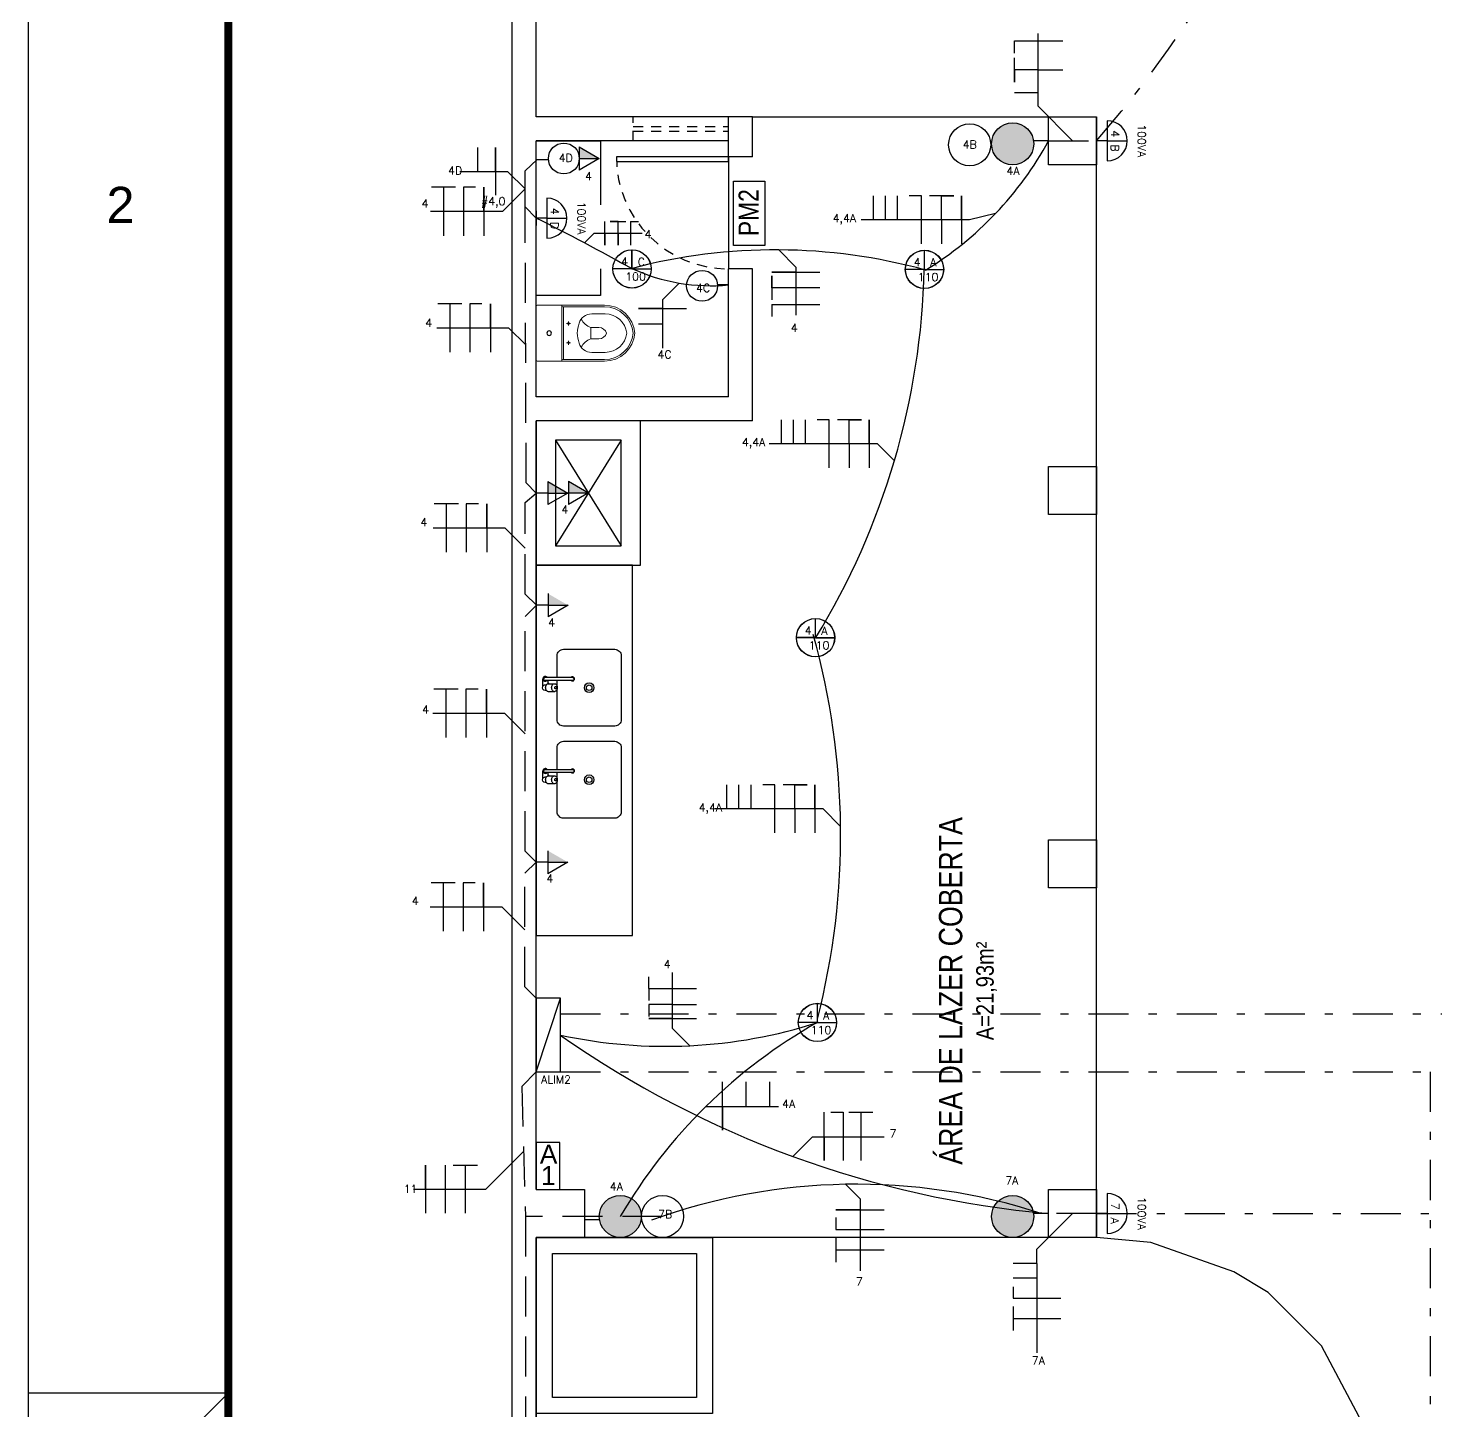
# Model space of a CAD drawing. Header units: millimetres. Extents: x 2718 to 3327, y 272 to 594.
# Drawn here: x 3123.61 to 3141.2, y 438.65 to 455.92 of the extents above; entities that cross this region are included whole.
import ezdxf
from ezdxf.enums import TextEntityAlignment as Align

# ---------------------------------------------------------------- set-up
doc = ezdxf.new("R2010")
doc.units = ezdxf.units.MM
doc.header["$MEASUREMENT"] = 0
for name, pattern in [('CONTINU', [0]), ('DASHDOT', [1, 0.5, -0.25, 0, -0.25]), ('DASHED', [0.75, 0.5, -0.25]), ('HIDDEN2', [0.1875, 0.125, -0.0625])]:
    doc.linetypes.add(name, pattern=pattern)
doc.layers.get('0').update_dxf_attribs({"linetype": 'CONTINUOUS'})
for name, color, linetype, lineweight in [('Circuito Iluminação 3', 90, 'CONTINUOUS', 30), ('Circuito Iluminação 4', 90, 'CONTINUOUS', 30), ('Circuito Iluminação 7', 90, 'CONTINUOUS', 30), ('Circuito Tomada 4', 10, 'CONTINUOUS', 30), ('E-Lay-9', 9, 'CONTINUOUS', 9), ('E-Txt-W', 7, 'CONTINUOUS', 20), ('Eletroduto Laje', 40, 'CONTINUOUS', 30), ('Eletroduto_Parede', 200, 'DASHED', 30), ('Eletroduto_Piso', 32, 'DASHDOT', 30), ('Motores', 10, 'CONTINUOUS', 30)]:
    doc.layers.add(name, color=color, linetype=linetype, lineweight=lineweight)
for name, color, linetype in [('E-txt-g', 3, 'CONTINUOUS'), ('HIDROSSANITÁRIO', 8, 'CONTINUOUS'), ('Iluminação_Arandela', 50, 'CONTINUOUS'), ('Iluminação_Teto', 50, 'CONTINUOUS'), ('PONTOS_ELETRICOS', 2, 'CONTINUOUS'), ("PRANCHA - PROJETU'S", 7, 'CONTINUOUS'), ('Quadro Distribuição', 10, 'CONTINUOUS'), ('Segurança', 170, 'CONTINUOUS'), ('Tomadas_Interruptores', 50, 'CONTINUOUS'), ('TXT_0', 7, 'CONTINUOUS')]:
    doc.layers.add(name, color=color, linetype=linetype)
doc.styles.add('ARIAL', font='arial.ttf', dxfattribs={"height": 2})
doc.styles.add('F2', font='ARIALN.TTF')
doc.styles.add('PADRAO_TXT', font='romans.shx')
doc.styles.add('REG60', font='romans.shx', dxfattribs={"width": 0.8, "height": 0.15})
doc.styles.add('REG80', font='romans.shx', dxfattribs={"width": 0.8, "height": 0.2})
doc.styles.add('ROMANS', font='romans.shx', dxfattribs={"height": 0.1})

# ---------------------------------------------------------------- blocks, each defined once
blk = doc.blocks.new('ADFSGASDFG')
at = {"layer": "PRANCHA - PROJETU'S", "color": 1}
for q in [(276.578, 75.146), (276.578, 77.646)]:
    blk.add_line((279.078, 77.646), q, dxfattribs=at)
blk.add_lwpolyline([(276.578, 47.946), (360.678, 47.946), (360.678, 107.346), (276.578, 107.346)], close=True, dxfattribs=at)
at = {"layer": "PRANCHA - PROJETU'S", "color": 4, "const_width": 0.1}
blk.add_lwpolyline([(279.078, 106.346), (359.678, 106.346), (359.678, 48.946), (279.078, 48.946)], close=True, dxfattribs=at)
at = {"layer": "PRANCHA - PROJETU'S", "color": 50, "linetype": 'Continuous', "style": 'ARIAL'}
blk.add_text('2', height=0.45, dxfattribs=at).set_placement((277.732, 92.496), align=Align.MIDDLE)
blk = doc.blocks.new('vaso-s')
at = {"color": 8}
for start, end in [(0, 180), (180, 0)]:
    blk.add_arc((0.08, 0), 0.0143, start, end, dxfattribs=at)
at = {"layer": 'E-Lay-9', "color": 8}
for p, q in [((0, 0.17), (0, 0)), ((0.4256, 0.175), (0.005, 0.175)), ((0.16, 0.17), (0.16, 0.17)), ((0.16, 0.17), (0.16, 0)), ((0.4256, 0.165), (0.165, 0.165)), ((0.17, 0), (0.17, 0.16)), ((0.4306, 0.12), (0.3459, 0.12)), ((0.2134, 0.06), (0.1891, 0.06)), ((0.2013, 0.0479), (0.2013, 0.0722)), ((0.3406, 0.035), (0.3406, 0)), ((0.3906, 0.035), (0.3406, 0.035)), ((0, -0.17), (0, 0)), ((0.16, -0.17), (0.16, 0)), ((0.17, 0), (0.17, -0.1601)), ((0.2134, -0.06), (0.1891, -0.06)), ((0.2013, -0.0479), (0.2013, -0.0722)), ((0.3406, -0.035), (0.3406, 0)), ((0.3906, -0.035), (0.3406, -0.035)), ((0.4256, -0.175), (0.005, -0.175)), ((0.16, -0.17), (0.16, -0.17)), ((0.4256, -0.165), (0.165, -0.165)), ((0.4306, -0.12), (0.3459, -0.12))]:
    blk.add_line(p, q, dxfattribs=at)
for centre in [(0.2013, 0.06), (0.2013, -0.06)]:
    blk.add_circle(centre, 0.005, dxfattribs=at)
for centre, radius, start, end in [((0.005, 0.17), 0.005, 90, 180), ((0.155, 0.17), 0.005, 0, 90), ((0.165, 0.17), 0.00495, 180, 270), ((0.165, 0.16), 0.00495, 0, 90), ((0.3459, 0.0375), 0.0825, 90, 163.03545), ((0.4256, -0.015), 0.19, 4.52806, 90), ((0.4256, -0.015), 0.18, 4.78019, 90), ((0.4306, -0.015), 0.135, 6.37937, 90), ((0.518, -0.015), 0.2624, 163.03545, 176.7233), ((0.3754, 0.1358), 0.1066, 206.93947, 250.96472), ((0.3906, -0.015), 0.05, 17.4576, 90), ((0.518, 0.015), 0.2624, 183.2767, 196.96455), ((0.3459, -0.0375), 0.0825, 196.96455, 270), ((0.3754, -0.1358), 0.1066, 109.03528, 153.06053), ((0.3906, 0.015), 0.05, 270, 342.5424), ((0.4256, 0.015), 0.19, 270, 355.47194), ((0.4256, 0.015), 0.18, 270, 355.21981), ((0.4306, 0.015), 0.135, 270, 353.62063), ((0.005, -0.17), 0.005, 180, 270), ((0.155, -0.17), 0.005, 270, 0), ((0.165, -0.17), 0.00495, 90, 180), ((0.165, -0.1601), 0.00495, 270, 0)]:
    blk.add_arc(centre, radius, start, end, dxfattribs=at)
blk = doc.blocks.new('TXT-AMB75')
at = {"layer": 'E-txt-g', "style": 'REG80', "width": 0.8, "flags": 8}
blk.add_attdef('TXT', text='', height=0.2, dxfattribs=at).set_placement((0.005, 0.296), align=Align.CENTER)
at = {"layer": 'E-Txt-W', "style": 'REG60', "width": 0.8, "flags": 8}
blk.add_attdef('TXT', text='', height=0.15, dxfattribs=at).set_placement((0.005, 0.027), align=Align.CENTER)
blk = doc.blocks.new('luminaria3')
at = {"layer": 'PONTOS_ELETRICOS'}
for p, q in [((0, 0.133), (0, 0.383)), ((-0.09, 0), (0.09, 0)), ((0, 0.133), (0, 0))]:
    blk.add_line(p, q, dxfattribs=at)
blk.add_lwpolyline([(0.25, 0.133, 1), (-0.25, 0.133)], format="xyb", close=True, dxfattribs=at)
at = {"layer": 'TXT_0', "style": 'PADRAO_TXT', "flags": 8}
for tag, p in [('PO', (-0.001, 0.563)), ('CI', (-0.089, 0.232)), ('CO', (0.091, 0.229))]:
    blk.add_attdef(tag, text='', height=0.1, dxfattribs=at).set_placement(p, align=Align.MIDDLE)

msp = doc.modelspace()

# ---------------------------------------------------------------- hatches: boundary and pattern name
at = {"layer": 'Tomadas_Interruptores'}
h = msp.add_hatch(color=256, dxfattribs=at)
h.dxf.hatch_style = 1
h.paths.add_polyline_path([(3136.176, 454.476, 1), (3135.649, 454.476, 1)])
h = msp.add_hatch(color=256, dxfattribs=at)
h.dxf.hatch_style = 1
h.paths.add_polyline_path([(3130.748, 454.293), (3130.498, 454.437), (3130.498, 454.293)])
h = msp.add_hatch(color=256, dxfattribs=at)
h.dxf.hatch_style = 1
h.paths.add_polyline_path([(3130.356, 450.114), (3130.106, 450.259), (3130.106, 450.114)])
h = msp.add_hatch(color=256, dxfattribs=at)
h.dxf.hatch_style = 1
h.paths.add_polyline_path([(3130.612, 450.116), (3130.361, 450.26), (3130.361, 450.116)])
h = msp.add_hatch(color=256, dxfattribs=at)
h.dxf.hatch_style = 1
h.paths.add_polyline_path([(3130.357, 448.712), (3130.107, 448.857), (3130.107, 448.712)])
h = msp.add_hatch(color=256, dxfattribs=at)
h.dxf.hatch_style = 1
h.paths.add_polyline_path([(3130.356, 445.501), (3130.106, 445.645), (3130.106, 445.501)])
h = msp.add_hatch(color=256, dxfattribs=at)
h.dxf.hatch_style = 1
h.paths.add_polyline_path([(3130.747, 441.077, 1), (3131.273, 441.077, 1)])
h = msp.add_hatch(color=256, dxfattribs=at)
h.dxf.hatch_style = 1
h.paths.add_polyline_path([(3136.176, 441.076, 1), (3135.649, 441.076, 1)])

# ---------------------------------------------------------------- linework, layer by layer
at = {"layer": 'Circuito Iluminação 4', "lineweight": 30}
for p, q in [((3136.23, 454.945, -0.493), (3136.23, 455.856, -0.493)), ((3135.933, 455.607, -0.493), (3135.933, 455.764, -0.493)), ((3135.933, 455.764, -0.493), (3136.539, 455.764, -0.493)), ((3135.933, 455.245, -0.493), (3135.933, 455.549, -0.493)), ((3136.23, 455.4, -0.493), (3135.933, 455.4, -0.493)), ((3135.933, 455.4, -0.493), (3135.933, 455.245, -0.493)), ((3136.23, 455.4, -0.493), (3136.531, 455.4, -0.493)), ((3136.531, 455.4, -0.493), (3136.54, 455.4, -0.493)), ((3136.23, 455.112, -0.493), (3135.933, 455.112, -0.493)), ((3136.661, 454.514, -0.493), (3136.23, 454.945, -0.493)), ((3129.231, 454.128, -0.16), (3129.231, 454.43, -0.16)), ((3129.453, 454.128, -0.16), (3129.453, 454.43, -0.16)), ((3129.453, 454.43, -0.16), (3129.453, 453.834, -0.16)), ((3129.606, 454.128, -0.16), (3129.005, 454.128, -0.16)), ((3129.821, 453.914, -0.16), (3129.606, 454.128, -0.16)), ((3134.174, 453.525), (3134.174, 453.825)), ((3134.324, 453.525), (3134.324, 453.825)), ((3134.474, 453.525), (3134.474, 453.825)), ((3134.771, 453.825), (3134.621, 453.825)), ((3134.771, 453.225), (3134.771, 453.825)), ((3135.175, 453.825), (3134.875, 453.825)), ((3135.021, 453.525), (3135.021, 453.825)), ((3135.021, 453.825), (3135.175, 453.825)), ((3135.272, 453.525), (3135.272, 453.825)), ((3135.272, 453.825), (3135.272, 453.225)), ((3135.698, 453.605, -0.493), (3135.374, 453.525)), ((3130.817, 453.209, -0.16), (3130.817, 453.505, -0.16)), ((3130.985, 453.505, -0.16), (3130.884, 453.505, -0.16)), ((3130.884, 453.505, -0.16), (3131.079, 453.505, -0.16)), ((3130.985, 453.209, -0.16), (3130.985, 453.505, -0.16)), ((3131.136, 453.505, -0.16), (3131.239, 453.505, -0.16)), ((3131.136, 453.505, -0.16), (3131.136, 453.209, -0.16)), ((3134.174, 453.525), (3134.021, 453.525)), ((3134.474, 453.525), (3134.174, 453.525)), ((3135.374, 453.525), (3134.474, 453.525)), ((3135.021, 453.525), (3135.021, 453.225)), ((3130.564, 453.238, -0.16), (3130.685, 453.359, -0.16)), ((3130.685, 453.359, -0.16), (3131.284, 453.359, -0.16)), ((3130.817, 453.359, -0.16), (3130.817, 453.209, -0.16)), ((3130.985, 453.359, -0.16), (3130.985, 453.209, -0.16)), ((3132.991, 453.151, -0.493), (3133.204, 452.937, -0.493)), ((3133.204, 452.872, -0.493), (3132.904, 452.872, -0.493)), ((3132.904, 452.872, -0.493), (3133.504, 452.872, -0.493)), ((3133.204, 452.937, -0.493), (3133.204, 452.337, -0.493)), ((3131.747, 452.736, -0.233), (3131.538, 452.527, -0.233)), ((3132.904, 452.677, -0.493), (3132.904, 452.829, -0.493)), ((3132.904, 452.829, -0.493), (3132.904, 452.526, -0.493)), ((3133.504, 452.677, -0.493), (3132.904, 452.677, -0.493)), ((3131.538, 452.527, -0.233), (3131.538, 451.924, -0.233)), ((3131.538, 452.421, -0.233), (3131.238, 452.421, -0.233)), ((3131.238, 452.421, -0.233), (3131.838, 452.421, -0.233)), ((3132.904, 452.468, -0.493), (3132.904, 452.321, -0.493)), ((3132.904, 452.468, -0.493), (3133.504, 452.468, -0.493)), ((3131.538, 452.225, -0.233), (3131.238, 452.225, -0.233)), ((3133.022, 450.73, -0.26), (3133.022, 451.03, -0.26)), ((3133.172, 450.73, -0.26), (3133.172, 451.03, -0.26)), ((3133.322, 450.73, -0.26), (3133.322, 451.03, -0.26)), ((3133.619, 451.03, -0.26), (3133.469, 451.03, -0.26)), ((3133.619, 450.43, -0.26), (3133.619, 451.03, -0.26)), ((3134.023, 451.03, -0.26), (3133.723, 451.03, -0.26)), ((3133.869, 450.73, -0.26), (3133.869, 451.03, -0.26)), ((3133.869, 451.03, -0.26), (3134.023, 451.03, -0.26)), ((3134.12, 450.73, -0.26), (3134.12, 451.03, -0.26)), ((3134.12, 451.03, -0.26), (3134.12, 450.43, -0.26)), ((3133.022, 450.73, -0.26), (3132.869, 450.73, -0.26)), ((3133.322, 450.73, -0.26), (3133.022, 450.73, -0.26)), ((3134.222, 450.73, -0.26), (3133.322, 450.73, -0.26)), ((3133.869, 450.73, -0.26), (3133.869, 450.43, -0.26)), ((3134.434, 450.518, -0.26), (3134.222, 450.73, -0.26)), ((3132.343, 446.168), (3132.343, 446.468)), ((3132.493, 446.168), (3132.493, 446.468)), ((3132.643, 446.168), (3132.643, 446.468)), ((3132.94, 446.468), (3132.79, 446.468)), ((3132.94, 445.868), (3132.94, 446.468)), ((3133.344, 446.468), (3133.044, 446.468)), ((3133.19, 446.168), (3133.19, 446.468)), ((3133.19, 446.468), (3133.344, 446.468)), ((3133.441, 446.168), (3133.441, 446.468)), ((3133.441, 446.468), (3133.441, 445.868)), ((3132.343, 446.168), (3132.19, 446.168)), ((3132.643, 446.168), (3132.343, 446.168)), ((3133.543, 446.168), (3132.643, 446.168)), ((3133.19, 446.168), (3133.19, 445.868)), ((3133.763, 445.948), (3133.543, 446.168)), ((3131.367, 443.923), (3131.367, 444.071)), ((3131.663, 444.025), (3131.663, 444.125)), ((3131.367, 443.923), (3131.964, 443.923)), ((3131.367, 443.923), (3131.367, 443.776)), ((3131.663, 443.426), (3131.663, 444.025)), ((3131.663, 443.725), (3131.367, 443.725)), ((3131.367, 443.725), (3131.367, 443.575)), ((3131.663, 443.725), (3131.964, 443.725)), ((3131.663, 443.549), (3131.367, 443.549)), ((3131.367, 443.549), (3131.964, 443.549)), ((3131.879, 443.209), (3131.663, 443.426)), ((3132.285, 442.153, 0.26), (3132.285, 442.757, 0.26)), ((3132.581, 442.45, 0.26), (3132.581, 442.757, 0.26)), ((3132.878, 442.45, 0.26), (3132.878, 442.757, 0.26)), ((3132.081, 442.45, 0.26), (3132.986, 442.45, 0.26)), ((3132.285, 442.45, 0.26), (3132.285, 442.153, 0.26))]:
    msp.add_line(p, q, dxfattribs=at)
at = {"layer": 'Circuito Iluminação 7', "lineweight": 30}
for p, q in [((3133.555, 441.775), (3133.555, 442.378)), ((3133.64, 442.378), (3133.793, 442.378)), ((3133.793, 442.378), (3133.793, 441.775)), ((3133.864, 442.378), (3134.163, 442.378)), ((3134.014, 442.378), (3134.014, 441.775)), ((3133.164, 441.826), (3133.41, 442.072)), ((3133.41, 442.072), (3134.308, 442.072)), ((3133.555, 442.072), (3133.555, 441.775)), ((3133.825, 441.478, -0.493), (3134.007, 441.296, -0.493)), ((3134.007, 441.296, -0.493), (3134.007, 440.396, -0.493)), ((3134.007, 441.161, -0.493), (3133.703, 441.161, -0.493)), ((3133.703, 441.161, -0.493), (3134.305, 441.161, -0.493)), ((3136.661, 441.114, -0.493), (3136.213, 440.666, -0.493)), ((3133.703, 441.064, -0.493), (3133.703, 440.914, -0.493)), ((3133.703, 440.914, -0.493), (3134.305, 440.914, -0.493)), ((3133.703, 440.81, -0.493), (3133.703, 440.506, -0.493)), ((3133.703, 440.658, -0.493), (3134.305, 440.658, -0.493)), ((3136.213, 440.489, -0.493), (3136.213, 440.666, -0.493)), ((3136.213, 440.489, -0.493), (3135.917, 440.489, -0.493)), ((3136.213, 440.489, -0.493), (3136.213, 439.372, -0.493)), ((3136.213, 440.304, -0.493), (3135.917, 440.304, -0.493)), ((3135.917, 440.199, -0.493), (3135.917, 440.054, -0.493)), ((3135.917, 440.054, -0.493), (3136.513, 440.054, -0.493)), ((3135.917, 439.953, -0.493), (3135.917, 439.653, -0.493)), ((3135.917, 439.803, -0.493), (3136.513, 439.803, -0.493))]:
    msp.add_line(p, q, dxfattribs=at)
at = {"layer": 'Circuito Tomada 4', "lineweight": 30}
for p, q in [((3128.953, 453.933, -0.16), (3128.65, 453.933, -0.16)), ((3128.801, 453.933, -0.16), (3128.801, 453.328, -0.16)), ((3129.203, 453.933, -0.16), (3129.05, 453.933, -0.16)), ((3129.05, 453.933, -0.16), (3129.05, 453.328, -0.16)), ((3129.307, 453.63, -0.16), (3129.307, 453.933, -0.16)), ((3129.307, 453.933, -0.16), (3129.307, 453.328, -0.16)), ((3129.821, 453.914, -0.16), (3129.537, 453.63, -0.16)), ((3129.537, 453.63, -0.16), (3128.637, 453.63, -0.16)), ((3129.032, 452.479, -0.327), (3128.729, 452.479, -0.327)), ((3128.881, 452.479, -0.327), (3128.881, 451.874, -0.327)), ((3129.282, 452.479, -0.327), (3129.129, 452.479, -0.327)), ((3129.129, 452.479, -0.327), (3129.129, 451.874, -0.327)), ((3129.387, 452.175, -0.327), (3129.387, 452.479, -0.327)), ((3129.387, 452.479, -0.327), (3129.387, 451.874, -0.327)), ((3129.617, 452.175, -0.327), (3128.717, 452.175, -0.327)), ((3129.828, 451.964, -0.327), (3129.617, 452.175, -0.327)), ((3128.987, 449.977, -0.986), (3128.685, 449.977, -0.986)), ((3128.836, 449.977, -0.986), (3128.836, 449.373, -0.986)), ((3129.237, 449.977, -0.986), (3129.085, 449.977, -0.986)), ((3129.085, 449.977, -0.986), (3129.085, 449.373, -0.986)), ((3129.342, 449.674, -0.986), (3129.342, 449.977, -0.986)), ((3129.342, 449.977, -0.986), (3129.342, 449.373, -0.986)), ((3129.572, 449.674, -0.986), (3128.672, 449.674, -0.986)), ((3129.822, 449.424, -0.986), (3129.572, 449.674, -0.986)), ((3128.983, 447.664, -0.986), (3128.681, 447.664, -0.986)), ((3128.832, 447.664, -0.986), (3128.832, 447.059, -0.986)), ((3129.233, 447.664, -0.986), (3129.081, 447.664, -0.986)), ((3129.081, 447.664, -0.986), (3129.081, 447.059, -0.986)), ((3129.338, 447.36, -0.986), (3129.338, 447.664, -0.986)), ((3129.338, 447.664, -0.986), (3129.338, 447.059, -0.986)), ((3129.568, 447.36, -0.986), (3128.668, 447.36, -0.986)), ((3129.822, 447.106, -0.986), (3129.568, 447.36, -0.986)), ((3128.948, 445.245), (3128.646, 445.245)), ((3128.797, 445.245), (3128.797, 444.64)), ((3129.198, 445.245), (3129.046, 445.245)), ((3129.046, 445.245), (3129.046, 444.64)), ((3129.303, 444.942), (3129.303, 445.245)), ((3129.303, 445.245), (3129.303, 444.64)), ((3129.533, 444.942), (3128.633, 444.942)), ((3129.819, 444.655), (3129.533, 444.942))]:
    msp.add_line(p, q, dxfattribs=at)
at = {"layer": 'Eletroduto Laje'}
for centre, radius, start, end in [((3132.578, 456.577, -0.493), 4.309, 301.3961, 331.3961), ((3118.456, 430.368, -0.16), 25.877, 60.6026, 63.6026), ((3132.951, 446.068, -0.493), 7.083, 74.6765, 104.6765), ((3132.144, 455.073, -0.233), 2.37, 245.3518, 275.3518), ((3125.547, 453.134, -0.26), 9.264, 328.5999, 358.5999), ((3124.477, 445.845), 9.286, 345.6341, 15.6341), ((3131.575, 449.422), 6.22, 257.8051, 287.8051), ((3136.76, 437.696, 0.26), 6.671, 119.5442, 149.5442), ((3137.468, 453.611), 12.546, 234.9376, 264.9376)]:
    msp.add_arc(centre, radius, start, end, dxfattribs=at)
at = {"layer": 'Eletroduto Laje', "lineweight": 30}
msp.add_arc((3133.958, 433.987, -0.493), 7.492, 72.0498, 109.9788, dxfattribs=at)
at = {"layer": 'Eletroduto_Parede'}
for p, q in [((3136.361, 454.514, -0.493), (3136.961, 454.514, -0.493)), ((3129.821, 454.14, -0.16), (3129.971, 454.282)), ((3129.821, 453.687, -0.16), (3129.821, 454.14, -0.16)), ((3129.961, 453.547, -0.16), (3129.821, 453.687, -0.16)), ((3129.898, 441.077, -0.493), (3129.825, 441.077, -0.493)), ((3129.825, 441.077, -0.493), (3129.825, 432.891, -0.493)), ((3131.538, 441.077, -0.493), (3129.898, 441.077, -0.493)), ((3136.961, 441.114, -0.493), (3136.361, 441.114, -0.493))]:
    msp.add_line(p, q, dxfattribs=at)
at = {"layer": 'Eletroduto_Parede', "lineweight": 30}
for p, q in [((3129.835, 450.24, -0.493), (3129.821, 453.687, -0.16)), ((3129.961, 450.114, -0.493), (3129.835, 450.24, -0.493)), ((3129.822, 449.996, -0.986), (3129.961, 450.114, -0.493)), ((3129.822, 448.852, -0.986), (3129.822, 449.996, -0.986)), ((3129.962, 448.712, -0.986), (3129.822, 448.852, -0.986)), ((3129.962, 448.712, -0.986), (3129.822, 448.573, -0.986)), ((3129.822, 445.639, -0.986), (3129.822, 448.573, -0.986)), ((3129.819, 445.367), (3129.961, 445.501, -0.986)), ((3129.961, 445.501, -0.986), (3129.822, 445.639, -0.986)), ((3129.819, 443.943), (3129.819, 445.367)), ((3129.961, 443.802), (3129.819, 443.943)), ((3129.961, 442.882), (3129.778, 442.699)), ((3129.778, 442.699), (3129.825, 441.077, -0.493))]:
    msp.add_line(p, q, dxfattribs=at)
at = {"layer": 'Eletroduto_Piso', "lineweight": 30}
for p, q in [((3130.261, 443.608), (3158.261, 443.608)), ((3130.261, 442.882), (3141.127, 442.882)), ((3141.127, 442.882), (3141.127, 419.085))]:
    msp.add_line(p, q, dxfattribs=at)
at = {"layer": 'Eletroduto_Piso'}
msp.add_line((3136.961, 441.114, -0.493), (3145.581, 441.114, -0.493), dxfattribs=at)
msp.add_arc((3125.814, 464.201, -7.812), 14.768, 319.0098, 349.0098, dxfattribs=at)
at = {"layer": 'HIDROSSANITÁRIO', "color": 8, "linetype": 'Continuous'}
for p, q in [((3129.661, 416.686), (3129.661, 461.686)), ((3129.961, 454.814), (3129.961, 461.386)), ((3132.661, 454.814, -0.493), (3129.961, 454.814, -0.493)), ((3132.361, 454.514, -0.655), (3132.361, 454.814, -0.655)), ((3132.661, 454.314, -0.493), (3132.661, 454.814, -0.493)), ((3136.961, 440.814, -0.493), (3136.961, 454.814, -0.493)), ((3129.961, 451.314), (3129.961, 454.514)), ((3129.961, 451.314, -0.493), (3129.961, 454.514, -0.493)), ((3132.361, 454.514, -0.493), (3129.961, 454.514, -0.493)), ((3132.361, 454.314, -0.493), (3132.361, 454.514, -0.493)), ((3132.661, 454.314, -0.493), (3132.361, 454.314, -0.493)), ((3132.361, 451.314, -0.493), (3132.361, 452.914, -0.493)), ((3132.661, 452.914, -0.493), (3132.361, 452.914, -0.493)), ((3132.661, 451.014, -0.493), (3132.661, 452.914, -0.493)), ((3132.361, 451.314, -0.493), (3129.961, 451.314, -0.493)), ((3129.961, 441.414), (3129.961, 451.014)), ((3129.961, 441.414, -0.493), (3129.961, 451.014, -0.493)), ((3132.661, 451.014, -0.493), (3129.961, 451.014, -0.493)), ((3129.961, 417.386), (3129.961, 440.814)), ((3136.961, 440.814, -0.493), (3129.961, 440.814, -0.493))]:
    msp.add_line(p, q, dxfattribs=at)
at = {"layer": 'HIDROSSANITÁRIO', "color": 8, "linetype": 'HIDDEN2'}
for p, q in [((3131.169, 454.514, -0.655), (3131.169, 454.814, -0.655)), ((3131.169, 454.694, 1.588), (3132.361, 454.694, 1.675)), ((3131.169, 454.634, -0.655), (3132.361, 454.634, -0.655))]:
    msp.add_line(p, q, dxfattribs=at)
at = {"layer": 'HIDROSSANITÁRIO', "color": 8, "linetype": 'CONTINU'}
msp.add_line((3132.661, 454.814, -0.493), (3136.961, 454.814, -0.493), dxfattribs=at)
at = {"layer": 'HIDROSSANITÁRIO', "color": 8}
for p, q in [((3132.361, 454.314, -0.493), (3132.361, 452.914, -0.493)), ((3130.201, 450.774, -0.493), (3131.021, 449.454, -0.493)), ((3131.021, 450.774, -0.493), (3130.201, 449.454, -0.493)), ((3130.103, 447.772, -0.493), (3130.103, 447.731, -0.493)), ((3130.103, 446.622, -0.493), (3130.103, 446.58, -0.493))]:
    msp.add_line(p, q, dxfattribs=at)
at = {"layer": 'HIDROSSANITÁRIO', "color": 8, "linetype": 'Continuous'}
for points, elevation in [([(3136.961, 454.814), (3136.961, 454.214), (3136.361, 454.214), (3136.361, 454.814)], -7.812), ([(3136.961, 450.447), (3136.961, 449.847), (3136.361, 449.847), (3136.361, 450.447)], -0.493), ([(3136.961, 445.781), (3136.961, 445.181), (3136.361, 445.181), (3136.361, 445.781)], -0.493), ([(3136.961, 441.414), (3136.961, 440.814), (3136.361, 440.814), (3136.361, 441.414)], -0.493), ([(3129.961, 440.814), (3132.161, 440.814), (3132.161, 438.614), (3129.961, 438.614)], -0.493), ([(3130.161, 440.614), (3131.961, 440.614), (3131.961, 438.814), (3130.161, 438.814)], -0.493)]:
    msp.add_lwpolyline(points, close=True, dxfattribs=dict(at, elevation=elevation))
for points, elevation in [([(3130.761, 452.915), (3130.761, 452.58), (3129.961, 452.58), (3129.961, 454.514), (3130.761, 454.514), (3130.761, 453.715)], 15.362), ([(3129.961, 441.414), (3130.561, 441.414), (3130.561, 440.814), (3129.961, 440.814)], -0.493)]:
    msp.add_lwpolyline(points, dxfattribs=dict(at, elevation=elevation))
at = {"layer": 'HIDROSSANITÁRIO', "color": 8, "elevation": -0.554}
msp.add_lwpolyline([(3132.361, 454.314), (3130.961, 454.314), (3130.961, 454.254), (3132.361, 454.254)], close=True, dxfattribs=at)
at = {"layer": 'HIDROSSANITÁRIO', "color": 8}
msp.add_lwpolyline([(3132.426, 453.207), (3132.426, 454.008), (3132.815, 454.008), (3132.815, 453.207)], close=True, dxfattribs=at)
at = {"layer": 'HIDROSSANITÁRIO', "color": 8, "linetype": 'CONTINU', "elevation": -0.493}
for points in [[(3129.961, 451.014), (3129.961, 449.214), (3131.261, 449.214), (3131.261, 451.014)], [(3130.201, 450.774), (3130.201, 449.454), (3131.021, 449.454), (3131.021, 450.774)], [(3131.161, 444.585), (3131.161, 449.214), (3129.961, 449.214), (3129.961, 444.585)]]:
    msp.add_lwpolyline(points, close=True, dxfattribs=at)
at = {"layer": 'HIDROSSANITÁRIO', "color": 8, "elevation": -0.493}
for points in [[(3130.221, 447.812), (3130.221, 448.082, -0.414214), (3130.301, 448.162), (3130.941, 448.162, -0.414214), (3131.021, 448.082), (3131.021, 447.282, -0.414214), (3130.941, 447.202), (3130.301, 447.202, -0.414214), (3130.221, 447.282), (3130.221, 447.667)], [(3130.087, 447.647), (3130.073, 447.647, -0.546464), (3130.041, 447.697, 0.10784), (3130.043, 447.705), (3130.043, 447.792)], [(3130.221, 447.702), (3130.221, 447.772, -0.414214)], [(3130.041, 447.697, -0.293273), (3130.073, 447.717), (3130.087, 447.717)], [(3130.187, 447.632), (3130.112, 447.632, -0.133256), (3130.099, 447.636, -0.106756), (3130.087, 447.647, -0.082828), (3130.08, 447.663, -0.071352), (3130.077, 447.682, -0.071352), (3130.08, 447.702, -0.082828), (3130.087, 447.718, -0.106756), (3130.099, 447.729, -0.133256), (3130.112, 447.732), (3130.187, 447.732)], [(3130.221, 446.662), (3130.221, 446.932, -0.414214), (3130.301, 447.012), (3130.941, 447.012, -0.414214), (3131.021, 446.932), (3131.021, 446.132, -0.414214), (3130.941, 446.052), (3130.301, 446.052, -0.414214), (3130.221, 446.132), (3130.221, 446.517)], [(3130.087, 446.497), (3130.073, 446.497, -0.546464), (3130.041, 446.546, 0.10784), (3130.043, 446.555), (3130.043, 446.642)], [(3130.041, 446.546, -0.293273), (3130.073, 446.567), (3130.087, 446.567)], [(3130.187, 446.482), (3130.112, 446.482, -0.133256), (3130.099, 446.485, -0.106756), (3130.087, 446.496, -0.082828), (3130.08, 446.512, -0.071352), (3130.077, 446.532, -0.071352), (3130.08, 446.551, -0.082828), (3130.087, 446.567, -0.106756), (3130.099, 446.578, -0.133256), (3130.112, 446.582), (3130.187, 446.582)], [(3130.221, 446.552), (3130.221, 446.622, -0.414214)]]:
    msp.add_lwpolyline(points, format="xyb", dxfattribs=at)
for points in [[(3130.073, 447.812), (3130.413, 447.812, -1), (3130.413, 447.772), (3130.073, 447.772, -1)], [(3130.187, 447.732, -0.133256), (3130.2, 447.729, -0.106756), (3130.212, 447.718, -0.082828), (3130.22, 447.702, -0.071352), (3130.223, 447.682, -0.071352), (3130.22, 447.663, -0.082828), (3130.212, 447.647, -0.106756), (3130.2, 447.636, -0.133256), (3130.187, 447.632, -0.133256), (3130.174, 447.636, -0.106756), (3130.162, 447.647, -0.082828), (3130.155, 447.663, -0.071352), (3130.152, 447.682, -0.071352), (3130.155, 447.702, -0.082828), (3130.162, 447.718, -0.106756), (3130.174, 447.729, -0.133256)], [(3130.202, 447.667, -0.133256), (3130.198, 447.668, -0.106756), (3130.195, 447.672, -0.082828), (3130.193, 447.676, -0.071352), (3130.192, 447.682, -0.071352), (3130.193, 447.688, -0.082828), (3130.195, 447.693, -0.106756), (3130.198, 447.696, -0.133256), (3130.202, 447.697, -0.133256), (3130.206, 447.696, -0.106756), (3130.21, 447.693, -0.082828), (3130.212, 447.688, -0.071352), (3130.213, 447.682, -0.071352), (3130.212, 447.676, -0.082828), (3130.21, 447.672, -0.106756), (3130.206, 447.668, -0.133256)], [(3130.073, 446.662), (3130.413, 446.662, -1), (3130.413, 446.622), (3130.073, 446.622, -1)], [(3130.187, 446.582, -0.133256), (3130.2, 446.578, -0.106756), (3130.212, 446.567, -0.082828), (3130.22, 446.551, -0.071352), (3130.223, 446.532, -0.071352), (3130.22, 446.512, -0.082828), (3130.212, 446.496, -0.106756), (3130.2, 446.485, -0.133256), (3130.187, 446.482, -0.133256), (3130.174, 446.485, -0.106756), (3130.162, 446.496, -0.082828), (3130.155, 446.512, -0.071352), (3130.152, 446.532, -0.071352), (3130.155, 446.551, -0.082828), (3130.162, 446.567, -0.106756), (3130.174, 446.578, -0.133256)], [(3130.202, 446.517, -0.133256), (3130.198, 446.518, -0.106756), (3130.195, 446.521, -0.082828), (3130.193, 446.526, -0.071352), (3130.192, 446.532, -0.071352), (3130.193, 446.538, -0.082828), (3130.195, 446.542, -0.106756), (3130.198, 446.546, -0.133256), (3130.202, 446.547, -0.133256), (3130.206, 446.546, -0.106756), (3130.21, 446.542, -0.082828), (3130.212, 446.538, -0.071352), (3130.213, 446.532, -0.071352), (3130.212, 446.526, -0.082828), (3130.21, 446.521, -0.106756), (3130.206, 446.518, -0.133256)]]:
    msp.add_lwpolyline(points, format="xyb", close=True, dxfattribs=at)
at = {"layer": 'HIDROSSANITÁRIO', "color": 8}
msp.add_lwpolyline([(3129.961, 418.977), (3140.445, 418.981), (3140.446, 437.629), (3140.239, 438.572), (3139.769, 439.46), (3139.104, 440.127), (3138.676, 440.383), (3137.638, 440.753), (3136.961, 440.814), (3129.961, 440.814), (3129.97, 418.977)], dxfattribs=at)
for centre, radius in [((3130.621, 447.682, -0.493), 0.06), ((3130.621, 447.682, -0.493), 0.035), ((3130.621, 446.532, -0.493), 0.06), ((3130.621, 446.532, -0.493), 0.035)]:
    msp.add_circle(centre, radius, dxfattribs=at)
at = {"layer": 'HIDROSSANITÁRIO', "color": 8, "linetype": 'HIDDEN2'}
msp.add_arc((3132.361, 454.314, -0.554), 1.4, 180, 270, dxfattribs=at)
at = {"layer": 'HIDROSSANITÁRIO', "color": 8}
for centre, radius, start, end in [((3130.073, 447.792, -0.493), 0.03, 41.8103, 318.1897), ((3130.413, 447.792, -0.493), 0.025, 233.1301, 126.8699), ((3130.073, 447.682, -0.493), 0.07, 45.5847, 64.6231), ((3130.073, 446.642, -0.493), 0.03, 41.8103, 318.1897), ((3130.073, 446.532, -0.493), 0.07, 45.5847, 64.6231), ((3130.413, 446.642, -0.493), 0.025, 233.1301, 126.8699)]:
    msp.add_arc(centre, radius, start, end, dxfattribs=at)
at = {"layer": 'Iluminação_Teto'}
for p, q in [((3131.156, 452.913, -0.233), (3131.156, 453.152, -0.233)), ((3131.157, 452.914, -0.493), (3131.157, 453.153, -0.493)), ((3134.81, 452.907, -0.233), (3134.81, 453.147, -0.233)), ((3134.811, 452.908, -0.493), (3134.811, 453.148, -0.493)), ((3131.157, 452.914, -0.493), (3130.917, 452.914, -0.493)), ((3131.156, 452.913, -0.233), (3130.917, 452.913, -0.233)), ((3131.157, 452.917, -0.233), (3131.154, 452.913, -0.233)), ((3131.154, 452.913, 0.75), (3131.157, 452.917, 0.752)), ((3131.158, 452.916, -0.363), (3131.154, 452.913, -0.363)), ((3131.158, 452.918, -0.493), (3131.155, 452.914, -0.493)), ((3131.155, 452.914, 0.49), (3131.158, 452.918, 0.492)), ((3131.159, 452.917, -0.623), (3131.155, 452.914, -0.623)), ((3131.158, 452.915, 7.085), (3131.155, 452.913, 7.075)), ((3131.155, 452.914, -0.493), (3131.156, 452.913, -0.493)), ((3131.156, 452.919, -0.233), (3131.16, 452.913, -0.233)), ((3131.156, 452.917, -0.233), (3131.159, 452.913, -0.233)), ((3131.159, 452.916, 6.825), (3131.156, 452.914, 6.815)), ((3131.156, 452.915, -0.16), (3131.158, 452.913, -0.16)), ((3131.156, 452.915, -0.753), (3131.157, 452.914, -0.753)), ((3131.156, 452.913, -0.233), (3131.395, 452.913, -0.233)), ((3131.157, 452.92, -0.493), (3131.161, 452.914, -0.493)), ((3131.157, 452.918, -0.493), (3131.16, 452.914, -0.493)), ((3131.157, 452.916, -0.42), (3131.159, 452.914, -0.42)), ((3131.157, 452.914, -0.493), (3131.396, 452.914, -0.493)), ((3134.81, 452.907, -0.233), (3134.571, 452.907, -0.233)), ((3134.811, 452.908, -0.493), (3134.572, 452.908, -0.493)), ((3134.812, 452.911, -0.233), (3134.808, 452.907, -0.233)), ((3134.812, 452.912, -0.493), (3134.809, 452.908, -0.493)), ((3134.809, 452.907, 0.75), (3134.812, 452.911, 0.752)), ((3134.813, 452.911, -0.623), (3134.809, 452.908, -0.623)), ((3134.813, 452.91, -0.363), (3134.809, 452.907, -0.363)), ((3134.809, 452.908, -0.493), (3134.811, 452.907, -0.493)), ((3134.81, 452.913, -0.233), (3134.815, 452.907, -0.233)), ((3134.81, 452.908, 0.49), (3134.812, 452.912, 0.492)), ((3134.81, 452.911, -0.233), (3134.814, 452.907, -0.233)), ((3134.813, 452.91, 7.085), (3134.81, 452.907, 7.075)), ((3134.81, 452.909, -0.16), (3134.813, 452.907, -0.16)), ((3134.81, 452.909, -0.753), (3134.812, 452.908, -0.753)), ((3134.81, 452.907, -0.233), (3135.049, 452.907, -0.233)), ((3134.811, 452.914, -0.493), (3134.816, 452.908, -0.493)), ((3134.811, 452.913, -0.493), (3134.814, 452.908, -0.493)), ((3134.814, 452.911, 6.825), (3134.811, 452.908, 6.815)), ((3134.811, 452.91, -0.42), (3134.814, 452.908, -0.42)), ((3134.811, 452.908, -0.493), (3135.05, 452.908, -0.493)), ((3133.449, 448.306), (3133.449, 448.545)), ((3133.45, 448.307, -0.26), (3133.45, 448.546, -0.26)), ((3133.449, 448.306), (3133.21, 448.306)), ((3133.45, 448.307, -0.26), (3133.211, 448.307, -0.26)), ((3133.451, 448.31), (3133.447, 448.306)), ((3133.451, 448.311, -0.26), (3133.448, 448.307, -0.26)), ((3133.448, 448.306, 0.983), (3133.451, 448.31, 0.985)), ((3133.452, 448.31, -0.39), (3133.448, 448.307, -0.39)), ((3133.452, 448.309, -0.13), (3133.448, 448.306, -0.13)), ((3133.448, 448.307, -0.26), (3133.45, 448.306, -0.26)), ((3133.449, 448.312), (3133.454, 448.306)), ((3133.449, 448.307, 0.724), (3133.451, 448.311, 0.726)), ((3133.449, 448.31), (3133.453, 448.306)), ((3133.453, 448.31, 7.058), (3133.449, 448.307, 7.049)), ((3133.452, 448.309, 7.318), (3133.449, 448.306, 7.308)), ((3133.449, 448.308, 0.073), (3133.452, 448.306, 0.073)), ((3133.449, 448.308, -0.52), (3133.45, 448.307, -0.52)), ((3133.449, 448.306), (3133.688, 448.306)), ((3133.45, 448.313, -0.26), (3133.454, 448.307, -0.26)), ((3133.45, 448.311, -0.26), (3133.453, 448.307, -0.26)), ((3133.45, 448.309, -0.187), (3133.453, 448.307, -0.187)), ((3133.45, 448.307, -0.26), (3133.689, 448.307, -0.26)), ((3133.473, 443.5), (3133.473, 443.74)), ((3133.473, 443.499, 0.26), (3133.473, 443.739, 0.26)), ((3133.473, 443.499, 0.26), (3133.233, 443.499, 0.26)), ((3133.473, 443.5), (3133.234, 443.5)), ((3133.474, 443.503, 0.26), (3133.471, 443.499, 0.26)), ((3133.471, 443.499, 1.243), (3133.474, 443.503, 1.245)), ((3133.475, 443.502, 0.13), (3133.471, 443.499, 0.13)), ((3133.475, 443.504), (3133.472, 443.5)), ((3133.472, 443.5, 0.983), (3133.475, 443.504, 0.985)), ((3133.476, 443.503, -0.13), (3133.472, 443.5, -0.13)), ((3133.475, 443.502, 7.578), (3133.472, 443.499, 7.568)), ((3133.472, 443.501, -0.26), (3133.474, 443.5, -0.26)), ((3133.472, 443.5), (3133.473, 443.499)), ((3133.473, 443.506), (3133.478, 443.5)), ((3133.473, 443.505, 0.26), (3133.477, 443.499, 0.26)), ((3133.473, 443.505), (3133.477, 443.5)), ((3133.473, 443.503, 0.26), (3133.476, 443.499, 0.26)), ((3133.476, 443.503, 7.318), (3133.473, 443.5, 7.308)), ((3133.473, 443.502, 0.073), (3133.476, 443.5, 0.073)), ((3133.473, 443.501, 0.333), (3133.475, 443.499, 0.333)), ((3133.473, 443.5), (3133.713, 443.5)), ((3133.473, 443.499, 0.26), (3133.712, 443.499, 0.26))]:
    msp.add_line(p, q, dxfattribs=at)
for centre in [(3131.157, 452.914, -0.493), (3131.156, 452.913, -0.233), (3134.81, 452.907, -0.233), (3134.811, 452.908, -0.493), (3133.449, 448.306), (3133.45, 448.307, -0.26), (3133.473, 443.499, 0.26), (3133.473, 443.5)]:
    msp.add_circle(centre, 0.239, dxfattribs=at)
at = {"layer": 'Motores', "lineweight": 30}
for p, q in [((3129.802, 441.888, -0.247), (3129.33, 441.416, -0.247)), ((3128.576, 441.416, -0.247), (3128.576, 441.719, -0.247)), ((3128.576, 441.719, -0.247), (3128.576, 441.119, -0.247)), ((3128.821, 441.719, -0.247), (3128.821, 441.119, -0.247)), ((3128.924, 441.719, -0.247), (3129.224, 441.719, -0.247)), ((3129.074, 441.719, -0.247), (3129.074, 441.119, -0.247)), ((3128.428, 441.416, -0.247), (3129.33, 441.416, -0.247))]:
    msp.add_line(p, q, dxfattribs=at)
at = {"layer": 'Quadro Distribuição'}
msp.add_line((3129.961, 442.882), (3130.261, 443.802), dxfattribs=at)
msp.add_lwpolyline([(3129.961, 442.882), (3130.261, 442.882), (3130.261, 443.802), (3129.961, 443.802)], close=True, dxfattribs=at)
at = {"layer": 'Segurança', "elevation": -0.493}
msp.add_lwpolyline([(3129.961, 441.414), (3130.255, 441.414), (3130.255, 442.001), (3129.961, 442.001)], close=True, dxfattribs=at)
at = {"layer": 'Tomadas_Interruptores'}
for p, q in [((3130.498, 454.437), (3130.748, 454.293)), ((3130.498, 454.437), (3130.498, 454.148)), ((3136.361, 454.514, -7.812), (3136.173, 454.514, -7.812)), ((3129.971, 454.282), (3130.112, 454.282)), ((3130.748, 454.293), (3130.498, 454.148)), ((3130.498, 454.293), (3130.748, 454.293)), ((3132.365, 452.713), (3132.224, 452.713)), ((3130.106, 450.259, -0.493), (3130.106, 449.969, -0.493)), ((3130.106, 450.259, -0.493), (3130.356, 450.114, -0.493)), ((3130.361, 450.26, -0.493), (3130.361, 449.971, -0.493)), ((3130.361, 450.26, -0.493), (3130.612, 450.116, -0.493)), ((3130.106, 450.114, -0.493), (3129.961, 450.114, -0.493)), ((3130.356, 450.114, -0.493), (3130.106, 449.969, -0.493)), ((3130.106, 450.114, -0.493), (3130.356, 450.114, -0.493)), ((3130.612, 450.116, -0.493), (3130.361, 449.971, -0.493)), ((3130.361, 450.116, -0.493), (3130.612, 450.116, -0.493)), ((3130.107, 448.857, -0.986), (3130.107, 448.567, -0.986)), ((3130.107, 448.712, -0.986), (3129.962, 448.712, -0.986)), ((3130.357, 448.712, -0.986), (3130.107, 448.567, -0.986)), ((3130.107, 448.712, -0.986), (3130.357, 448.712, -0.986)), ((3130.106, 445.645, -0.986), (3130.106, 445.356, -0.986)), ((3130.106, 445.501, -0.986), (3129.961, 445.501, -0.986)), ((3130.356, 445.501, -0.986), (3130.106, 445.356, -0.986)), ((3130.106, 445.501, -0.986), (3130.356, 445.501, -0.986)), ((3136.361, 441.114, -0.493), (3136.173, 441.114, -0.493)), ((3130.561, 441.039, -0.493), (3130.749, 441.039, -0.493))]:
    msp.add_line(p, q, dxfattribs=at)
for centre, radius in [((3135.375, 454.464), 0.263), ((3135.912, 454.476, -7.812), 0.263), ((3130.305, 454.293), 0.193), ((3132.032, 452.702), 0.193), ((3131.01, 441.077, -0.493), 0.263), ((3131.538, 441.077, -0.493), 0.263), ((3135.912, 441.076, -0.493), 0.263)]:
    msp.add_circle(centre, radius, dxfattribs=at)

# ---------------------------------------------------------------- block references
at = {"color": 8}
ref = msp.add_blockref('TXT-AMB75', (3135.714, 443.886, -0.493), dxfattribs=dict(at, xscale=1.458, yscale=1.458, zscale=1.458, rotation=90))
ref.add_attrib('TXT', 'ÁREA DE LAZER COBERTA', dxfattribs={"layer": 'E-txt-g', "color": 2, "height": 0.2916, "rotation": 90, "style": 'F2'}).set_placement((3135.282, 443.894, -0.493), align=Align.CENTER)
ref.add_attrib('TXT', 'A=21,93m²', dxfattribs={"layer": 'E-Txt-W', "height": 0.2187, "rotation": 90, "style": 'F2'}).set_placement((3135.675, 443.894, -0.493), align=Align.CENTER)
at = {"layer": 'HIDROSSANITÁRIO', "color": 8, "xscale": 2, "yscale": 2, "zscale": 2}
msp.add_blockref('vaso-s', (3129.961, 452.111, 15.362), dxfattribs=at)
at = {"layer": 'Iluminação_Arandela'}
ref = msp.add_blockref('luminaria3', (3136.961, 454.514, -7.812), dxfattribs=dict(at, rotation=270))
ref.add_attrib('CI', '4', dxfattribs={"layer": 'TXT_0', "height": 0.1, "rotation": 270, "style": 'PADRAO_TXT'}).set_placement((3137.193, 454.603, -7.812), align=Align.MIDDLE)
ref.add_attrib('CO', 'B', dxfattribs={"layer": 'TXT_0', "height": 0.1, "rotation": 270, "style": 'PADRAO_TXT'}).set_placement((3137.19, 454.423, -7.812), align=Align.MIDDLE)
ref.add_attrib('PO', '100VA', dxfattribs={"layer": 'TXT_0', "height": 0.1, "rotation": 270, "style": 'PADRAO_TXT'}).set_placement((3137.524, 454.515, -7.812), align=Align.MIDDLE)
ref = msp.add_blockref('luminaria3', (3129.961, 453.547, 15.362), dxfattribs=dict(at, rotation=269.9999999999999))
ref.add_attrib('CI', '4', dxfattribs={"layer": 'TXT_0', "height": 0.1, "rotation": 270, "style": 'PADRAO_TXT'}).set_placement((3130.193, 453.636, 15.362), align=Align.MIDDLE)
ref.add_attrib('CO', 'D', dxfattribs={"layer": 'TXT_0', "height": 0.1, "rotation": 270, "style": 'PADRAO_TXT'}).set_placement((3130.19, 453.456, 15.362), align=Align.MIDDLE)
ref.add_attrib('PO', '100VA', dxfattribs={"layer": 'TXT_0', "height": 0.1, "rotation": 270, "style": 'PADRAO_TXT'}).set_placement((3130.524, 453.548, 15.362), align=Align.MIDDLE)
ref = msp.add_blockref('luminaria3', (3136.961, 441.114, -0.493), dxfattribs=dict(at, rotation=270))
ref.add_attrib('CI', '7', dxfattribs={"layer": 'TXT_0', "height": 0.1, "rotation": 270, "style": 'PADRAO_TXT'}).set_placement((3137.193, 441.203, -0.493), align=Align.MIDDLE)
ref.add_attrib('CO', 'A', dxfattribs={"layer": 'TXT_0', "height": 0.1, "rotation": 270, "style": 'PADRAO_TXT'}).set_placement((3137.19, 441.023, -0.493), align=Align.MIDDLE)
ref.add_attrib('PO', '100VA', dxfattribs={"layer": 'TXT_0', "height": 0.1, "rotation": 270, "style": 'PADRAO_TXT'}).set_placement((3137.524, 441.115, -0.493), align=Align.MIDDLE)
at = {"layer": "PRANCHA - PROJETU'S", "color": 1}
msp.add_blockref('ADFSGASDFG', (2847.034, 361.221), dxfattribs=at)

# ---------------------------------------------------------------- texts
at = {"layer": 'Circuito Iluminação 3', "lineweight": 30, "insert": (3129.271, 453.808), "char_height": 0.1, "attachment_point": 1, "style": 'ROMANS'}
msp.add_mtext_dynamic_manual_height_columns('#4,0', width=0.19052, gutter_width=0.5, heights=[0], dxfattribs=at)
at = {"layer": 'Circuito Iluminação 4', "lineweight": 30, "char_height": 0.1, "attachment_point": 1, "style": 'ROMANS'}
for s, width, insert in [('4B', 0.20385, (3135.287, 454.518)), ('4D', 0.14694, (3130.24, 454.35)), ('4D', 0.14694, (3128.859, 454.193)), ('4A', 0.30212, (3135.835, 454.19)), ('4,4A', 0.30212, (3133.664, 453.598)), ('4', 0.16003, (3131.314, 453.398)), ('4C', 0.17383, (3131.957, 452.725)), ('4', 0.16003, (3133.141, 452.227)), ('4C', 0.17383, (3131.475, 451.895)), ('4,4A', 0.30212, (3132.53, 450.801)), ('4,4A', 0.30212, (3131.99, 446.237)), ('4', 0.21124, (3131.553, 444.28)), ('4A', 0.30212, (3133.032, 442.533)), ('4A', 0.30212, (3130.879, 441.502))]:
    msp.add_mtext_dynamic_manual_height_columns(s, width=width, gutter_width=0.5, heights=[0], dxfattribs=dict(at, insert=insert))
at = {"layer": 'Circuito Iluminação 7', "lineweight": 30, "char_height": 0.1, "attachment_point": 1, "style": 'ROMANS'}
for s, width, insert in [('7', 0.14435, (3134.374, 442.162)), ('7A', 0.19515, (3135.82, 441.577)), ('7B', 0.18612, (3131.483, 441.155)), ('7', 0.15416, (3133.953, 440.312)), ('7A', 0.19515, (3136.151, 439.328))]:
    msp.add_mtext_dynamic_manual_height_columns(s, width=width, gutter_width=0.5, heights=[0], dxfattribs=dict(at, insert=insert))
at = {"layer": 'Circuito Tomada 4', "lineweight": 30, "char_height": 0.1, "attachment_point": 1, "style": 'ROMANS'}
for insert in [(3130.57, 454.121), (3128.528, 453.779), (3128.573, 452.291), (3130.274, 449.959), (3128.512, 449.8), (3130.109, 448.547), (3128.535, 447.458), (3130.086, 445.349), (3128.406, 445.068)]:
    msp.add_mtext_dynamic_manual_height_columns('4', width=0.18196, gutter_width=0.5, heights=[0], dxfattribs=dict(at, insert=insert))
at = {"layer": 'HIDROSSANITÁRIO', "color": 8, "linetype": 'Continuous', "style": 'F2'}
msp.add_text('PM2', height=0.2492, rotation=90, dxfattribs=at).set_placement((3132.488, 453.323), align=Align.TOP_LEFT)
at = {"layer": 'Iluminação_Teto', "char_height": 0.1, "attachment_point": 1, "style": 'ROMANS'}
for s, width, insert in [('4', 0.17209, (3131.021, 453.055, -0.493)), ('C', 0.17209, (3131.227, 453.051, -0.493)), ('4', 0.17209, (3134.676, 453.049, -0.493)), ('A', 0.17209, (3134.882, 453.046, -0.493)), ('100', 0.13804, (3131.072, 452.868, -0.493)), ('110', 0.13804, (3134.727, 452.862, -0.493)), ('4', 0.17209, (3133.315, 448.448, -0.26)), ('A', 0.17209, (3133.521, 448.444, -0.26)), ('110', 0.13804, (3133.366, 448.261, -0.26)), ('4', 0.17209, (3133.338, 443.641)), ('A', 0.17209, (3133.544, 443.638)), ('110', 0.13804, (3133.389, 443.454))]:
    msp.add_mtext_dynamic_manual_height_columns(s, width=width, gutter_width=0.5, heights=[0], dxfattribs=dict(at, insert=insert))
at = {"layer": 'Motores', "lineweight": 30, "insert": (3128.303, 441.471), "char_height": 0.1, "attachment_point": 1, "style": 'ROMANS'}
msp.add_mtext_dynamic_manual_height_columns('11', width=0.1125, gutter_width=0.5, heights=[0], dxfattribs=at)
at = {"layer": 'Quadro Distribuição', "lineweight": 30, "insert": (3130.021, 442.836), "char_height": 0.1, "attachment_point": 1, "style": 'ROMANS'}
msp.add_mtext_dynamic_manual_height_columns('ALIM2', width=0.6242, gutter_width=0.5, heights=[0], dxfattribs=at)
at = {"layer": 'Segurança', "style": 'ARIAL'}
for s, p in [('A', (3130.005, 441.737, -0.493)), ('1', (3130.019, 441.47, -0.493))]:
    msp.add_text(s, height=0.235, dxfattribs=at).set_placement(p)

doc.saveas('drawing.dxf')
